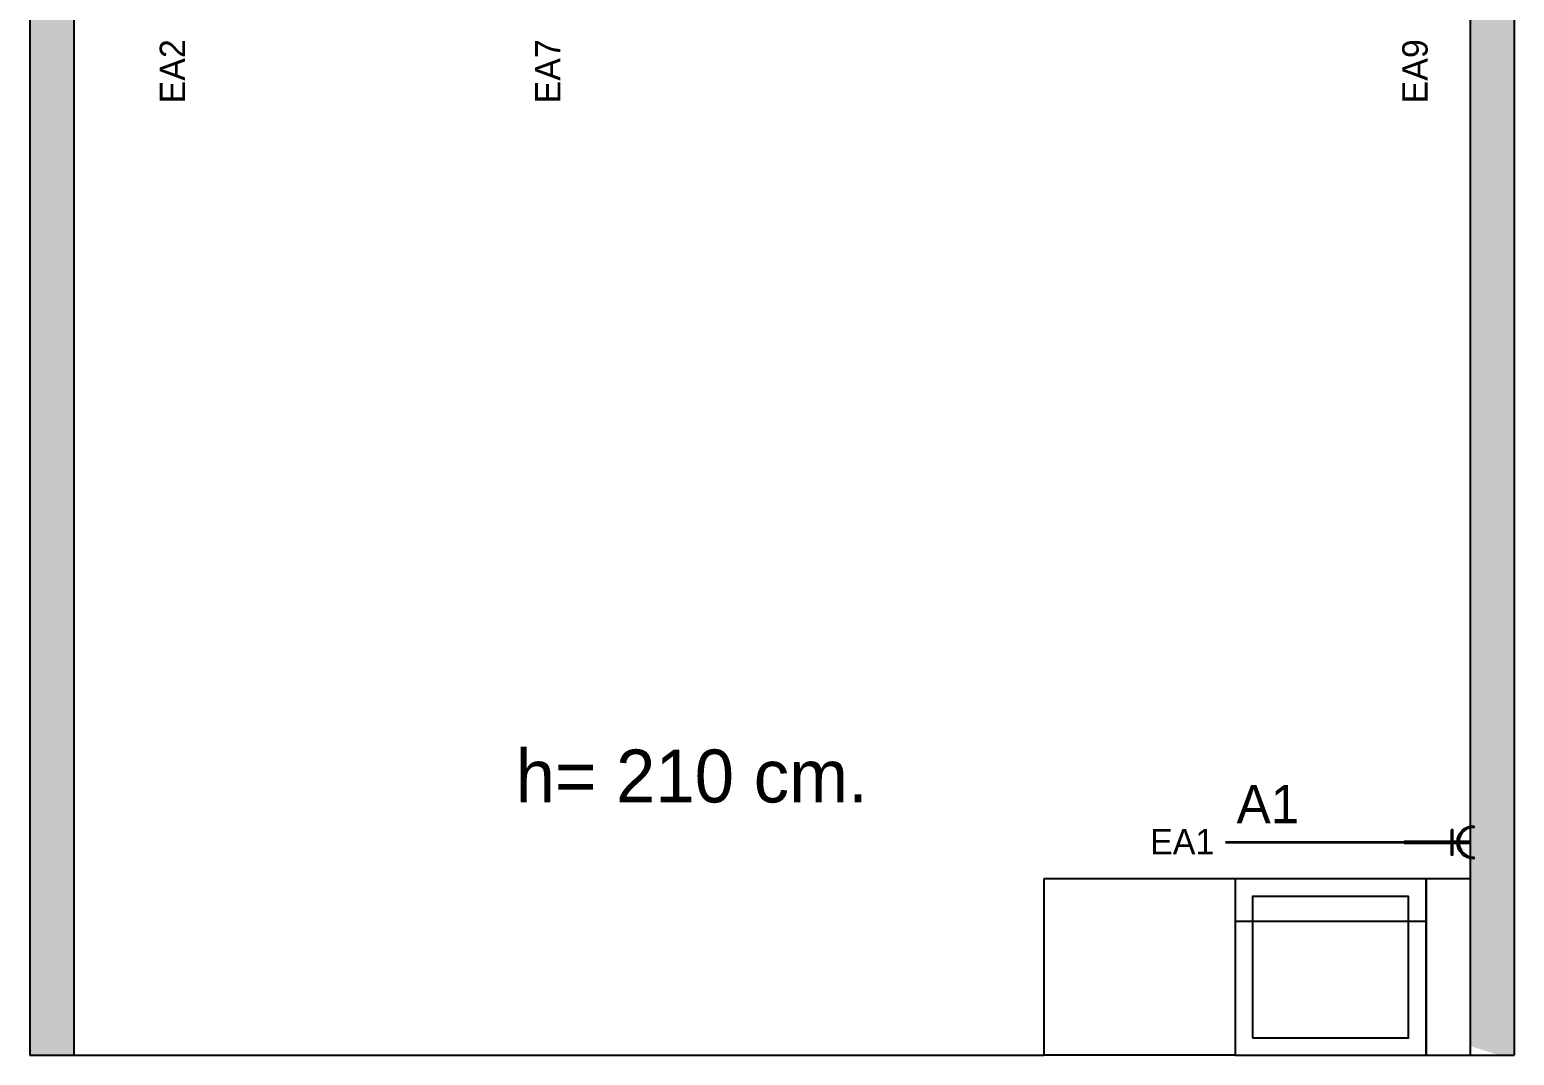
# Model space of a CAD drawing. Header units: millimetres. Extents: x 77277 to 95019, y -59792 to -54320.
# Drawn here: x 82923 to 83428, y -55650 to -55301 of the extents above; entities that cross this region are included whole.
import ezdxf
from ezdxf.enums import TextEntityAlignment as Align

# ---------------------------------------------------------------- set-up
doc = ezdxf.new("R2010")
doc.units = ezdxf.units.MM
doc.header["$LTSCALE"] = 5
doc.layers.add('ELEKTRİK', color=10, linetype='Continuous')
doc.layers.add('ELK', color=1, linetype='Continuous', lineweight=35)
doc.styles.add('TAKSİM', font='GOTHIC.TTF', dxfattribs={"height": 20})

# ---------------------------------------------------------------- blocks, each defined once
blk = doc.blocks.new('A$C50025146')
at = {"layer": 'ELEKTRİK'}
h = blk.add_hatch(color=256, dxfattribs=at)
edge = h.paths.add_edge_path()
edge.add_line((23.70435837441619, 11.25333161261187), (23.70435837441619, 10.69066721622039))
edge.add_ellipse((23.70435837441619, 5.626687648689767), major_axis=(3.580774291992597, -3.580774291992606), ratio=0.9999999999999413, start_angle=134.9999999999983, end_angle=314.9999999999983)
edge.add_line((23.70435837441619, 0.5627080811555061), (23.70435837441619, 4.368476402305532e-05))
edge.add_ellipse((23.70435837441619, 5.626687648689767), major_axis=(3.978638102213783, 3.978638102213774), ratio=0.9999999999999128, start_angle=45.0000000000025, end_angle=225.0000000000025, ccw=False)
for points in [[(6.940050297998823e-05, 5.345355450490388), (6.940050297998823e-05, 5.908019846885509), (22.50664525620232, 5.908019846885509), (22.50664525620232, 5.345355450490388)], [(16.0258407970905, 9.846670621633166), (16.5885051934838, 9.846670621633166), (16.5885051934838, 1.406704675742731), (16.0258407970905, 1.406704675742731)]]:
    blk.add_hatch(color=256, dxfattribs=at).paths.add_polyline_path(points)
at = {"layer": 'ELEKTRİK', "elevation": 4.798666618537076e-08}
blk.add_lwpolyline([(23.70435837441437, 4.368476402305532e-05), (23.70435837441619, 0.5627080811555061, -0.9999999999999944), (23.70435837441619, 10.69066721622039), (23.70435837441619, 11.25333161261187, 0.9999999999999944)], format="xyb", close=True, dxfattribs=at)
at = {"layer": 'ELEKTRİK'}
for points, elevation in [([(6.940050297998823e-05, 5.908019846885509), (22.50664525620232, 5.908019846885509), (22.50664525620232, 5.345355450490388), (6.940050297998823e-05, 5.345355450490388)], 4.794507297291503e-08), ([(16.0258407970905, 1.406704675742731), (16.0258407970905, 9.846670621633166), (16.5885051934838, 9.846670621633166), (16.5885051934838, 1.406704675742731)], 4.791194770819646e-08)]:
    blk.add_lwpolyline(points, close=True, dxfattribs=dict(at, elevation=elevation))

msp = doc.modelspace()

# ---------------------------------------------------------------- hatches: boundary and pattern name
h = msp.add_hatch()
h.set_pattern_fill('ANSI33', color=8)
h.set_pattern_definition([(45, (3527.60303348946, 0), (-4.490128060534576, 4.490128060534577), []), (45, (3532.09316348946, 0), (-4.490128060534576, 4.490128060534577), [3.175, -1.5875])])
h.paths.add_polyline_path([(82923.39632145938, -55650.42112783513), (82938.39632145938, -55650.42112783513), (82938.39632145938, -55225.55241391416), (82953.39632145938, -55225.55241391416), (82953.39632145938, -55150.42112783513), (82953.39632145938, -55098.42112783513), (82938.39632145938, -55098.42112783513), (82938.39632145938, -55046.42112783513), (82953.39632145938, -55046.42112783513), (83133.39632145938, -55046.42112783513), (83318.39632145938, -55046.42112783513), (83318.39632145938, -55031.42112783513), (82923.39632145938, -55031.42112783513)])
h.paths.add_polyline_path([(83428.39632145938, -55031.42112783513), (83398.39632145938, -55031.42112783513), (83398.39632145938, -55046.42112783513), (83413.39632145938, -55046.42112783513), (83413.39632145938, -55647.235248761), (83423.34950153332, -55650.42112783513), (83428.39632145938, -55650.42112783513)])

# ---------------------------------------------------------------- linework, layer by layer
for p, q in [((82923.39632145938, -55031.42112783513), (82923.39632145938, -55650.42112783513)), ((83428.39632145938, -55031.42112783513), (83428.39632145938, -55650.42112783513)), ((83413.39632145938, -55046.42112783513), (83413.39632145938, -55650.42112783513)), ((82938.39632145938, -55225.55241391416), (82938.39632145938, -55650.42112783513)), ((83333.39632145938, -55590.42112783513), (83268.39632145938, -55590.42112783513)), ((83268.39632145938, -55590.42112783513), (83268.39632145938, -55650.42112783513)), ((83333.39632145938, -55590.42112783513), (83333.39632145938, -55650.42112783513)), ((83413.39632145938, -55590.42112783513), (83398.39632145938, -55590.42112783513)), ((83398.39632145938, -55590.42112783513), (83398.39632145938, -55650.42112783513)), ((82923.39632145938, -55650.42112783513), (82938.39632145938, -55650.42112783513)), ((83333.39632145938, -55650.42112783513), (83268.39632145938, -55650.42112783513)), ((83398.39632145938, -55650.42112783513), (83428.39632145938, -55650.42112783513))]:
    msp.add_line(p, q)
at = {"color": 8}
for p, q in [((83398.39632145938, -55604.90564006155), (83333.39632145938, -55604.90564006155)), ((82938.39632145938, -55650.42112783513), (83268.39632145938, -55650.42112783513)), ((83333.39632145938, -55650.42112783513), (83398.39632145938, -55650.42112783513))]:
    msp.add_line(p, q, dxfattribs=at)
for points in [[(83333.39632145938, -55650.42112783513), (83398.39632145938, -55650.42112783513), (83398.39632145938, -55590.42112783513), (83333.39632145938, -55590.42112783513)], [(83339.39632145938, -55644.42112783513), (83392.39632145938, -55644.42112783513), (83392.39632145938, -55596.42112783513), (83339.39632145938, -55596.42112783513)]]:
    msp.add_lwpolyline(points, close=True)
at = {"layer": 'ELK', "color": 1}
msp.add_line((83330.14367507718, -55577.95149373659), (83413.39632145938, -55577.95149373656), dxfattribs=at)

# ---------------------------------------------------------------- block references
at = {"layer": 'ELEKTRİK', "xscale": -1, "rotation": 180}
msp.add_blockref('A$C50025146', (83390.88967620317, -55572.32480608788, -4.794507297291816e-08), dxfattribs=at)

# ---------------------------------------------------------------- texts
at = {"style": 'TAKSİM'}
for s, height, p in [('h= 210 cm.', 18, (83088.7041130751, -55564.39490043734)), ('A1', 13, (83333.92786765682, -55571.46294236172))]:
    msp.add_text(s, height=height, dxfattribs=at).set_placement(p)
at = {"layer": 'ELK', "color": 1, "style": 'TAKSİM'}
for s, p in [('EA2', (82976.27252226436, -55315.62547806672)), ('EA7', (83103.95245013837, -55315.62547806672)), ('EA9', (83398.91146632825, -55315.62547806672))]:
    msp.add_text(s, height=8.64, rotation=90, dxfattribs=at).set_placement(p, align=Align.CENTER)
msp.add_text('EA1', height=8.64, dxfattribs=at).set_placement((83315.43292451363, -55582.04492747106), align=Align.CENTER)

doc.saveas('drawing.dxf')
